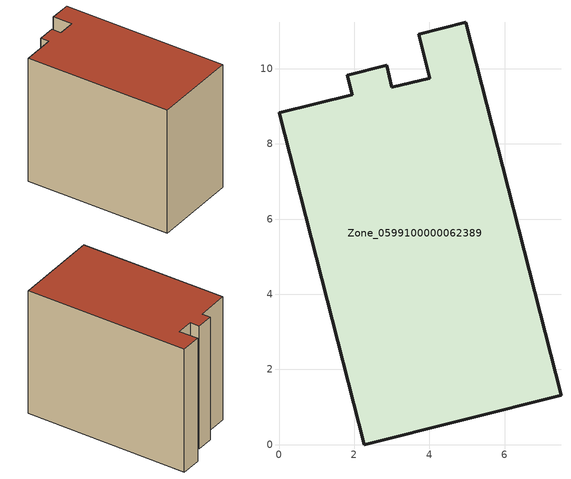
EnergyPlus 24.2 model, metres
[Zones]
Zone_0599100000062389
 floor ground (C_G): 0,8.82 1.95,9.31 1.82,9.82 2.86,10.09 3,9.5 4.01,9.75 3.71,10.92 4.97,11.23 7.5,1.32 2.27,0 z0
 wall outside (C_F): 2.27,0 7.5,1.32 4.97,11.23 3.71,10.92 4.01,9.75 3,9.5 2.86,10.09 1.82,9.82 1.95,9.31 0,8.82 2.27,0 z0:8.03
 roof outside (C_R): 1.95,9.31 0,8.82 2.27,0 7.5,1.32 4.97,11.23 3.71,10.92 4.01,9.75 3,9.5 2.86,10.09 1.82,9.82 z8.03
[BUILDING]
Pand.0599100000062389: North Axis=0; Terrain=City; Loads Convergence Tolerance Value=0.04; Temperature Convergence Tolerance Value=0.4; Solar Distribution=FullExterior; Maximum Number of Warmup Days=25; Minimum Number of Warmup Days=1
[Site:Location]
Rotterdam.The.Hague.AP_ZH_NLD Design_Conditions: Latitude=51.96; Longitude=4.45; Time Zone=1; Elevation=-4.5
[SITE:GROUNDTEMPERATURE:BUILDINGSURFACE]
18, 18, 18, 18, 18, 18, 18, 18, 18, 18, 18, 18
[MATERIAL] Thermal Absorptance=0.9; Solar Absorptance=0.7; Visible Absorptance=0.7
Name | Roughness | Thickness | Conductivity | Density | Specific Heat
G.TI.1975-1991 | MediumSmooth | 0.15 | 0.288461 | 540 | 1210
F.TI.1975-1991 | Rough | 0.3 | 0.230769 | 1920 | 840
R.TI.1975-1991 | MediumRough | 0.2 | 0.153846 | 1500 | 1000
[CONSTRUCTION]
C_G: G.TI.1975-1991
C_F: F.TI.1975-1991
C_R: R.TI.1975-1991
[ZONE]
Zone_0599100000062389: Type=1; Multiplier=1; Ceiling Height=Autocalculate; Volume=Autocalculate; Floor Area=autocalculate; Part of Total Floor Area=Yes
[ZONEINFILTRATION:DESIGNFLOWRATE]
Infil_Zone_0599100000062389: Zone or ZoneList or Space or SpaceList=Zone_0599100000062389; Schedule=AlwaysOn; Design Flow Rate Calculation Method=Flow/Area; Flow Rate per Floor Area=0.003; Constant Term Coefficient=1; Temperature Term Coefficient=0; Velocity Term Coefficient=0; Velocity Squared Term Coefficient=0
[HVACTEMPLATE:ZONE:IDEALLOADSAIRSYSTEM]
Zone_0599100000062389: Maximum Heating Supply Air Temperature=50; Minimum Cooling Supply Air Temperature=13; Maximum Heating Supply Air Humidity Ratio=0.0156; Minimum Cooling Supply Air Humidity Ratio=0.0077; Heating Limit=NoLimit; Cooling Limit=NoLimit; Dehumidification Control Type=ConstantSensibleHeatRatio; Cooling Sensible Heat Ratio=0.7; Dehumidification Setpoint=60; Humidification Control Type=None; Humidification Setpoint=30; Outdoor Air Method=None; Outdoor Air Flow Rate per Person=0.00944; Outdoor Air Flow Rate per Zone Floor Area=0; Outdoor Air Flow Rate per Zone=0; Demand Controlled Ventilation Type=None; Outdoor Air Economizer Type=NoEconomizer; Heat Recovery Type=None; Sensible Heat Recovery Effectiveness=0.7; Latent Heat Recovery Effectiveness=0.65
[ZONECONTROL:THERMOSTAT]
ThermostatControl_Zone_0599100000062389: Zone or ZoneList=Zone_0599100000062389; Control Type Schedule=DualSetpointControlType; Control 1=Thermostat_Zone_0599100000062389; Temperature Difference Between Cutout And Setpoint=0
[THERMOSTATSETPOINT:DUALSETPOINT]
Thermostat_Zone_0599100000062389: Heating Setpoint Temperature Schedule=HeatingSetpoint_Zone_0599100000062389; Cooling Setpoint Temperature Schedule=CoolingSetpoint_Zone_0599100000062389
[SCHEDULE:COMPACT]
HeatingSetpoint_Zone_0599100000062389: Through: 12/31, For: AllDays, Until: 24:00, 21
CoolingSetpoint_Zone_0599100000062389: Through: 12/31, For: AllDays, Until: 24:00, 24
DualSetpointControlType: Through: 12/31, For: AllDays, Until: 24:00, 4
AlwaysOn: Through: 12/31, For: AllDays, Until: 24:00, 1
